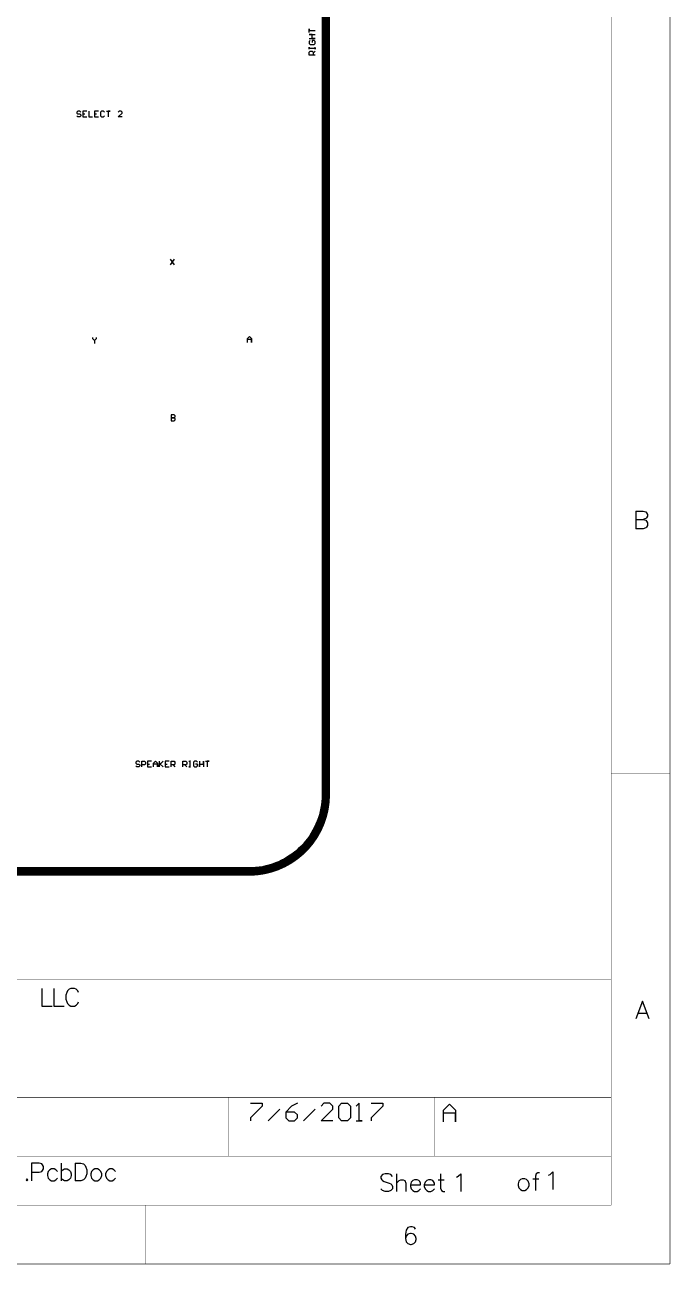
# Model space of a CAD drawing. Header units: millimetres. Extents: x 1.5 to 17.5, y 1 to 11.2.
# Drawn here: x 14.21 to 17.5, y 1 to 7.32 of the extents above; entities that cross this region are included whole.
import ezdxf

# ---------------------------------------------------------------- set-up
doc = ezdxf.new("R2010")
doc.units = ezdxf.units.MM
doc.header["$MEASUREMENT"] = 0
for name, color, linetype in [('InternalPlane1', 76, 'Continuous'), ('InternalPlane2', 16, 'Continuous'), ('Mechanical16', 56, 'Continuous'), ('Mechanical2', 216, 'Continuous'), ('Mechanical8', 56, 'Continuous')]:
    doc.layers.add(name, color=color, linetype=linetype)

msp = doc.modelspace()

# ---------------------------------------------------------------- linework, layer by layer
at = {"layer": 'InternalPlane1'}
for p, q in [((15.7256, 7.7244), (15.7256, 3.3937)), ((15.7241, 3.3592), (15.7221, 3.3421)), ((15.7253, 3.3764), (15.7241, 3.3592)), ((15.7257, 3.3929), (15.7253, 3.3764)), ((15.7256, 3.3937), (15.7257, 3.3929)), ((15.7114, 3.2914), (15.7063, 3.2749)), ((15.7157, 3.3081), (15.7114, 3.2914)), ((15.7193, 3.325), (15.7157, 3.3081)), ((15.7221, 3.3421), (15.7193, 3.325)), ((15.6865, 3.2271), (15.6784, 3.2119)), ((15.6938, 3.2428), (15.6865, 3.2271)), ((15.7004, 3.2587), (15.6938, 3.2428)), ((15.7063, 3.2749), (15.7004, 3.2587)), ((15.6502, 3.1685), (15.6395, 3.155)), ((15.6603, 3.1825), (15.6502, 3.1685)), ((15.6697, 3.197), (15.6603, 3.1825)), ((15.6784, 3.2119), (15.6697, 3.197)), ((15.5907, 3.1062), (15.5772, 3.0955)), ((15.6037, 3.1175), (15.5907, 3.1062)), ((15.6162, 3.1295), (15.6037, 3.1175)), ((15.6281, 3.1419), (15.6162, 3.1295)), ((15.6395, 3.155), (15.6281, 3.1419)), ((15.4542, 3.0343), (15.4375, 3.0299)), ((15.4707, 3.0394), (15.4542, 3.0343)), ((15.487, 3.0452), (15.4707, 3.0394)), ((15.5029, 3.0518), (15.487, 3.0452)), ((15.5185, 3.0592), (15.5029, 3.0518)), ((15.5338, 3.0672), (15.5185, 3.0592)), ((15.5487, 3.076), (15.5338, 3.0672)), ((15.5632, 3.0854), (15.5487, 3.076)), ((15.5772, 3.0955), (15.5632, 3.0854)), ((15.352, 3.0201), (6.4937, 3.0201)), ((15.3528, 3.02), (15.352, 3.0201)), ((15.3692, 3.0204), (15.3528, 3.02)), ((15.3864, 3.0216), (15.3692, 3.0204)), ((15.4036, 3.0236), (15.3864, 3.0216)), ((15.4206, 3.0264), (15.4036, 3.0236)), ((15.4375, 3.0299), (15.4206, 3.0264))]:
    msp.add_line(p, q, dxfattribs=at)
at = {"layer": 'InternalPlane1', "const_width": 0.04}
for points in [[(15.7457, 3.3937), (15.7457, 7.7244)], [(6.4937, 3), (15.352, 3)]]:
    msp.add_lwpolyline(points, dxfattribs=at)
msp.add_lwpolyline([(15.7457, 3.3937, -0.414214), (15.352, 3)], format="xyb", dxfattribs=at)
at = {"layer": 'InternalPlane1', "const_width": 0.02}
for points in [[(15.7357, 3.3937, 1), (15.7557, 3.3937, 1)], [(15.7357, 3.3937, 1), (15.7557, 3.3937, 1)], [(15.342, 3, 1), (15.362, 3, 1)], [(15.342, 3, 1), (15.362, 3, 1)]]:
    msp.add_lwpolyline(points, format="xyb", close=True, dxfattribs=at)
at = {"layer": 'InternalPlane2'}
for p, q in [((15.7256, 7.7244), (15.7256, 3.3937)), ((15.7241, 3.3592), (15.7221, 3.3421)), ((15.7253, 3.3764), (15.7241, 3.3592)), ((15.7257, 3.3929), (15.7253, 3.3764)), ((15.7256, 3.3937), (15.7257, 3.3929)), ((15.7114, 3.2914), (15.7063, 3.2749)), ((15.7157, 3.3081), (15.7114, 3.2914)), ((15.7193, 3.325), (15.7157, 3.3081)), ((15.7221, 3.3421), (15.7193, 3.325)), ((15.6865, 3.2271), (15.6784, 3.2119)), ((15.6938, 3.2428), (15.6865, 3.2271)), ((15.7004, 3.2587), (15.6938, 3.2428)), ((15.7063, 3.2749), (15.7004, 3.2587)), ((15.6502, 3.1685), (15.6395, 3.155)), ((15.6603, 3.1825), (15.6502, 3.1685)), ((15.6697, 3.197), (15.6603, 3.1825)), ((15.6784, 3.2119), (15.6697, 3.197)), ((15.5907, 3.1062), (15.5772, 3.0955)), ((15.6037, 3.1175), (15.5907, 3.1062)), ((15.6162, 3.1295), (15.6037, 3.1175)), ((15.6281, 3.1419), (15.6162, 3.1295)), ((15.6395, 3.155), (15.6281, 3.1419)), ((15.4542, 3.0343), (15.4375, 3.0299)), ((15.4707, 3.0394), (15.4542, 3.0343)), ((15.487, 3.0452), (15.4707, 3.0394)), ((15.5029, 3.0518), (15.487, 3.0452)), ((15.5185, 3.0592), (15.5029, 3.0518)), ((15.5338, 3.0672), (15.5185, 3.0592)), ((15.5487, 3.076), (15.5338, 3.0672)), ((15.5632, 3.0854), (15.5487, 3.076)), ((15.5772, 3.0955), (15.5632, 3.0854)), ((15.352, 3.0201), (6.4937, 3.0201)), ((15.3528, 3.02), (15.352, 3.0201)), ((15.3692, 3.0204), (15.3528, 3.02)), ((15.3864, 3.0216), (15.3692, 3.0204)), ((15.4036, 3.0236), (15.3864, 3.0216)), ((15.4206, 3.0264), (15.4036, 3.0236)), ((15.4375, 3.0299), (15.4206, 3.0264))]:
    msp.add_line(p, q, dxfattribs=at)
at = {"layer": 'InternalPlane2', "const_width": 0.04}
for points in [[(15.7457, 3.3937), (15.7457, 7.7244)], [(6.4937, 3), (15.352, 3)]]:
    msp.add_lwpolyline(points, dxfattribs=at)
msp.add_lwpolyline([(15.7457, 3.3937, -0.414214), (15.352, 3)], format="xyb", dxfattribs=at)
at = {"layer": 'InternalPlane2', "const_width": 0.02}
for points in [[(15.7357, 3.3937, 1), (15.7557, 3.3937, 1)], [(15.7357, 3.3937, 1), (15.7557, 3.3937, 1)], [(15.342, 3, 1), (15.362, 3, 1)], [(15.342, 3, 1), (15.362, 3, 1)]]:
    msp.add_lwpolyline(points, format="xyb", close=True, dxfattribs=at)
at = {"layer": 'Mechanical16'}
for p, q in [((17.325, 4.84), (17.325, 4.75)), ((17.325, 4.84), (17.3636, 4.84)), ((17.3636, 4.84), (17.3764, 4.8357)), ((17.3764, 4.8357), (17.3807, 4.8314)), ((17.3807, 4.8057), (17.3764, 4.8014)), ((17.3807, 4.8314), (17.385, 4.8228)), ((17.385, 4.8143), (17.3807, 4.8057)), ((17.385, 4.8228), (17.385, 4.8143)), ((17.325, 4.7971), (17.3636, 4.7971)), ((17.3636, 4.75), (17.325, 4.75)), ((17.3764, 4.8014), (17.3636, 4.7971)), ((17.3636, 4.7971), (17.3764, 4.7928)), ((17.3764, 4.7543), (17.3636, 4.75)), ((17.3764, 4.7928), (17.3807, 4.7886)), ((17.3807, 4.7586), (17.3764, 4.7543)), ((17.3807, 4.7886), (17.385, 4.78)), ((17.385, 4.7671), (17.3807, 4.7586)), ((17.385, 4.78), (17.385, 4.7671)), ((14.2963, 2.4056), (14.2963, 2.3156)), ((14.3576, 2.4056), (14.3576, 2.3156)), ((14.4445, 2.4056), (14.436, 2.4013)), ((14.4617, 2.4056), (14.4445, 2.4056)), ((14.4703, 2.4013), (14.4617, 2.4056)), ((14.4231, 2.3842), (14.4188, 2.3713)), ((14.4188, 2.3713), (14.4188, 2.3499)), ((14.4188, 2.3499), (14.4231, 2.3371)), ((14.4274, 2.3928), (14.4231, 2.3842)), ((14.436, 2.4013), (14.4274, 2.3928)), ((14.4788, 2.3928), (14.4703, 2.4013)), ((14.4831, 2.3842), (14.4788, 2.3928)), ((17.3593, 2.34), (17.325, 2.25)), ((17.3936, 2.25), (17.3593, 2.34)), ((14.2963, 2.3156), (14.3477, 2.3156)), ((14.3576, 2.3156), (14.409, 2.3156)), ((14.4231, 2.3371), (14.4274, 2.3285)), ((14.4274, 2.3285), (14.436, 2.3199)), ((14.436, 2.3199), (14.4445, 2.3156)), ((14.4445, 2.3156), (14.4617, 2.3156)), ((14.4617, 2.3156), (14.4703, 2.3199)), ((14.4703, 2.3199), (14.4788, 2.3285)), ((14.4788, 2.3285), (14.4831, 2.3371)), ((17.3379, 2.28), (17.3807, 2.28)), ((15.36, 1.82), (15.42, 1.82)), ((15.42, 1.805), (15.36, 1.745)), ((15.42, 1.82), (15.42, 1.805)), ((15.45, 1.73), (15.51, 1.79)), ((15.5699, 1.805), (15.5399, 1.775)), ((15.5399, 1.775), (15.5399, 1.745)), ((15.5849, 1.775), (15.5399, 1.775)), ((15.5999, 1.82), (15.5699, 1.805)), ((15.5999, 1.76), (15.5849, 1.775)), ((15.6299, 1.73), (15.6899, 1.79)), ((15.7349, 1.82), (15.7199, 1.805)), ((15.7199, 1.73), (15.7799, 1.79)), ((15.7649, 1.82), (15.7349, 1.82)), ((15.7799, 1.805), (15.7649, 1.82)), ((15.7799, 1.79), (15.7799, 1.805)), ((15.8099, 1.805), (15.8248, 1.82)), ((15.8099, 1.745), (15.8099, 1.805)), ((15.8248, 1.82), (15.8548, 1.82)), ((15.8548, 1.82), (15.8698, 1.805)), ((15.8698, 1.805), (15.8698, 1.745)), ((15.9148, 1.82), (15.8998, 1.805)), ((15.9148, 1.73), (15.9148, 1.82)), ((15.9748, 1.82), (16.0348, 1.82)), ((16.0348, 1.805), (15.9748, 1.745)), ((16.0348, 1.82), (16.0348, 1.805)), ((16.345, 1.785), (16.375, 1.815)), ((16.345, 1.725), (16.345, 1.785)), ((16.405, 1.77), (16.345, 1.77)), ((16.375, 1.815), (16.405, 1.785)), ((16.405, 1.785), (16.405, 1.725)), ((16.405, 1.725), (16.405, 1.77)), ((15.36, 1.745), (15.36, 1.73)), ((15.5399, 1.745), (15.5549, 1.73)), ((15.5549, 1.73), (15.5849, 1.73)), ((15.5849, 1.73), (15.5999, 1.745)), ((15.5999, 1.745), (15.5999, 1.76)), ((15.7799, 1.73), (15.7199, 1.73)), ((15.8248, 1.73), (15.8099, 1.745)), ((15.8548, 1.73), (15.8248, 1.73)), ((15.8698, 1.745), (15.8548, 1.73)), ((15.8998, 1.73), (15.9298, 1.73)), ((15.9298, 1.73), (15.9148, 1.73)), ((15.9748, 1.745), (15.9748, 1.73)), ((14.2824, 1.515), (14.2438, 1.515)), ((14.2438, 1.515), (14.2438, 1.425)), ((14.2438, 1.4678), (14.2824, 1.4678)), ((14.2952, 1.5107), (14.2824, 1.515)), ((14.2824, 1.4678), (14.2952, 1.4721)), ((14.2995, 1.5064), (14.2952, 1.5107)), ((14.2952, 1.4721), (14.2995, 1.4764)), ((14.3038, 1.4978), (14.2995, 1.5064)), ((14.2995, 1.4764), (14.3038, 1.485)), ((14.3038, 1.485), (14.3038, 1.4978)), ((14.3282, 1.4721), (14.3239, 1.4593)), ((14.3239, 1.4593), (14.3239, 1.4507)), ((14.3368, 1.4807), (14.3282, 1.4721)), ((14.3454, 1.485), (14.3368, 1.4807)), ((14.3582, 1.485), (14.3454, 1.485)), ((14.3668, 1.4807), (14.3582, 1.485)), ((14.3753, 1.4721), (14.3668, 1.4807)), ((14.3946, 1.515), (14.3946, 1.425)), ((14.3946, 1.4721), (14.4032, 1.4807)), ((14.4032, 1.4807), (14.4118, 1.485)), ((14.4118, 1.485), (14.4246, 1.485)), ((14.4246, 1.485), (14.4332, 1.4807)), ((14.4332, 1.4807), (14.4418, 1.4721)), ((14.4418, 1.4721), (14.446, 1.4593)), ((14.446, 1.4593), (14.446, 1.4507)), ((14.4653, 1.515), (14.4653, 1.425)), ((14.4653, 1.515), (14.4953, 1.515)), ((14.4953, 1.515), (14.5082, 1.5107)), ((14.5082, 1.5107), (14.5167, 1.5021)), ((14.5167, 1.5021), (14.521, 1.4936)), ((14.521, 1.4936), (14.5253, 1.4807)), ((14.5253, 1.4593), (14.521, 1.4464)), ((14.5253, 1.4807), (14.5253, 1.4593)), ((14.5497, 1.4721), (14.5455, 1.4593)), ((14.5455, 1.4593), (14.5455, 1.4507)), ((14.5583, 1.4807), (14.5497, 1.4721)), ((14.5669, 1.485), (14.5583, 1.4807)), ((14.5797, 1.485), (14.5669, 1.485)), ((14.5883, 1.4807), (14.5797, 1.485)), ((14.5969, 1.4721), (14.5883, 1.4807)), ((14.6012, 1.4593), (14.5969, 1.4721)), ((14.6012, 1.4507), (14.6012, 1.4593)), ((14.6251, 1.4721), (14.6209, 1.4593)), ((14.6209, 1.4593), (14.6209, 1.4507)), ((14.6337, 1.4807), (14.6251, 1.4721)), ((14.6423, 1.485), (14.6337, 1.4807)), ((14.6551, 1.485), (14.6423, 1.485)), ((14.6637, 1.4807), (14.6551, 1.485)), ((14.6723, 1.4721), (14.6637, 1.4807)), ((16.0336, 1.4557), (16.025, 1.4471)), ((16.0464, 1.46), (16.0336, 1.4557)), ((16.0636, 1.46), (16.0464, 1.46)), ((16.0764, 1.4557), (16.0636, 1.46)), ((16.085, 1.4471), (16.0764, 1.4557)), ((16.1051, 1.46), (16.1051, 1.37)), ((16.3301, 1.46), (16.3301, 1.3871)), ((16.42, 1.4472), (16.4328, 1.4601)), ((16.4328, 1.4601), (16.4328, 1.3701)), ((16.8176, 1.4607), (16.8133, 1.4478)), ((16.8261, 1.465), (16.8176, 1.4607)), ((16.8347, 1.465), (16.8261, 1.465)), ((16.8809, 1.4528), (16.8895, 1.457)), ((16.8895, 1.457), (16.9023, 1.4699)), ((16.9023, 1.4699), (16.9023, 1.3799)), ((14.2198, 1.4336), (14.2155, 1.4293)), ((14.2155, 1.4293), (14.2198, 1.425)), ((14.2241, 1.4293), (14.2198, 1.4336)), ((14.2198, 1.425), (14.2241, 1.4293)), ((14.3239, 1.4507), (14.3282, 1.4379)), ((14.3282, 1.4379), (14.3368, 1.4293)), ((14.3368, 1.4293), (14.3454, 1.425)), ((14.3454, 1.425), (14.3582, 1.425)), ((14.3582, 1.425), (14.3668, 1.4293)), ((14.3668, 1.4293), (14.3753, 1.4379)), ((14.4032, 1.4293), (14.3946, 1.4379)), ((14.4118, 1.425), (14.4032, 1.4293)), ((14.4246, 1.425), (14.4118, 1.425)), ((14.4332, 1.4293), (14.4246, 1.425)), ((14.4418, 1.4379), (14.4332, 1.4293)), ((14.446, 1.4507), (14.4418, 1.4379)), ((14.4953, 1.425), (14.4653, 1.425)), ((14.5082, 1.4293), (14.4953, 1.425)), ((14.5167, 1.4379), (14.5082, 1.4293)), ((14.521, 1.4464), (14.5167, 1.4379)), ((14.5455, 1.4507), (14.5497, 1.4379)), ((14.5497, 1.4379), (14.5583, 1.4293)), ((14.5583, 1.4293), (14.5669, 1.425)), ((14.5669, 1.425), (14.5797, 1.425)), ((14.5797, 1.425), (14.5883, 1.4293)), ((14.5883, 1.4293), (14.5969, 1.4379)), ((14.5969, 1.4379), (14.6012, 1.4507)), ((14.6209, 1.4507), (14.6251, 1.4379)), ((14.6251, 1.4379), (14.6337, 1.4293)), ((14.6337, 1.4293), (14.6423, 1.425)), ((14.6423, 1.425), (14.6551, 1.425)), ((14.6551, 1.425), (14.6637, 1.4293)), ((14.6637, 1.4293), (14.6723, 1.4379)), ((16.025, 1.4471), (16.025, 1.4386)), ((16.025, 1.4386), (16.0293, 1.43)), ((16.0293, 1.43), (16.0336, 1.4257)), ((16.0336, 1.4257), (16.0421, 1.4214)), ((16.0421, 1.4214), (16.0678, 1.4128)), ((16.0678, 1.4128), (16.0764, 1.4086)), ((16.0764, 1.4086), (16.0807, 1.4043)), ((16.0807, 1.4043), (16.085, 1.3957)), ((16.085, 1.3957), (16.085, 1.3829)), ((16.1051, 1.4128), (16.118, 1.4257)), ((16.118, 1.4257), (16.1265, 1.43)), ((16.1265, 1.43), (16.1394, 1.43)), ((16.1394, 1.43), (16.148, 1.4257)), ((16.148, 1.4257), (16.1523, 1.4128)), ((16.1523, 1.4128), (16.1523, 1.37)), ((16.1801, 1.4171), (16.1758, 1.4043)), ((16.1758, 1.4043), (16.2272, 1.4043)), ((16.1758, 1.4043), (16.1758, 1.3957)), ((16.1758, 1.3957), (16.1801, 1.3829)), ((16.1887, 1.4257), (16.1801, 1.4171)), ((16.1972, 1.43), (16.1887, 1.4257)), ((16.2101, 1.43), (16.1972, 1.43)), ((16.2187, 1.4257), (16.2101, 1.43)), ((16.223, 1.4214), (16.2187, 1.4257)), ((16.2272, 1.4128), (16.223, 1.4214)), ((16.2272, 1.4043), (16.2272, 1.4128)), ((16.2508, 1.4171), (16.2465, 1.4043)), ((16.2465, 1.4043), (16.2979, 1.4043)), ((16.2465, 1.4043), (16.2465, 1.3957)), ((16.2465, 1.3957), (16.2508, 1.3829)), ((16.2594, 1.4257), (16.2508, 1.4171)), ((16.2679, 1.43), (16.2594, 1.4257)), ((16.2808, 1.43), (16.2679, 1.43)), ((16.2894, 1.4257), (16.2808, 1.43)), ((16.2937, 1.4214), (16.2894, 1.4257)), ((16.2979, 1.4128), (16.2937, 1.4214)), ((16.2979, 1.4043), (16.2979, 1.4128)), ((16.3172, 1.43), (16.3472, 1.43)), ((16.4114, 1.4429), (16.42, 1.4472)), ((16.7293, 1.4221), (16.725, 1.4093)), ((16.725, 1.4093), (16.725, 1.4007)), ((16.725, 1.4007), (16.7293, 1.3879)), ((16.7379, 1.4307), (16.7293, 1.4221)), ((16.7464, 1.435), (16.7379, 1.4307)), ((16.7593, 1.435), (16.7464, 1.435)), ((16.7678, 1.4307), (16.7593, 1.435)), ((16.7764, 1.4221), (16.7678, 1.4307)), ((16.7807, 1.4093), (16.7764, 1.4221)), ((16.7764, 1.3879), (16.7807, 1.4007)), ((16.7807, 1.4007), (16.7807, 1.4093)), ((16.8004, 1.435), (16.8304, 1.435)), ((16.8133, 1.4478), (16.8133, 1.375)), ((16.0336, 1.3743), (16.025, 1.3829)), ((16.0464, 1.37), (16.0336, 1.3743)), ((16.0636, 1.37), (16.0464, 1.37)), ((16.0764, 1.3743), (16.0636, 1.37)), ((16.085, 1.3829), (16.0764, 1.3743)), ((16.1801, 1.3829), (16.1887, 1.3743)), ((16.1887, 1.3743), (16.1972, 1.37)), ((16.1972, 1.37), (16.2101, 1.37)), ((16.2101, 1.37), (16.2187, 1.3743)), ((16.2187, 1.3743), (16.2272, 1.3829)), ((16.2508, 1.3829), (16.2594, 1.3743)), ((16.2594, 1.3743), (16.2679, 1.37)), ((16.2679, 1.37), (16.2808, 1.37)), ((16.2808, 1.37), (16.2894, 1.3743)), ((16.2894, 1.3743), (16.2979, 1.3829)), ((16.3301, 1.3871), (16.3344, 1.3743)), ((16.3344, 1.3743), (16.3429, 1.37)), ((16.3429, 1.37), (16.3515, 1.37)), ((16.7293, 1.3879), (16.7379, 1.3793)), ((16.7379, 1.3793), (16.7464, 1.375)), ((16.7464, 1.375), (16.7593, 1.375)), ((16.7593, 1.375), (16.7678, 1.3793)), ((16.7678, 1.3793), (16.7764, 1.3879)), ((16.1543, 1.1728), (16.15, 1.1514)), ((16.15, 1.1514), (16.15, 1.13)), ((16.1543, 1.1428), (16.15, 1.13)), ((16.1629, 1.1857), (16.1543, 1.1728)), ((16.1629, 1.1514), (16.1543, 1.1428)), ((16.1757, 1.19), (16.1629, 1.1857)), ((16.1757, 1.1557), (16.1629, 1.1514)), ((16.1843, 1.19), (16.1757, 1.19)), ((16.18, 1.1557), (16.1757, 1.1557)), ((16.1928, 1.1514), (16.18, 1.1557)), ((16.1971, 1.1857), (16.1843, 1.19)), ((16.2014, 1.1428), (16.1928, 1.1514)), ((16.2014, 1.1771), (16.1971, 1.1857)), ((16.2057, 1.13), (16.2014, 1.1428)), ((16.15, 1.13), (16.1543, 1.1129)), ((16.1543, 1.1129), (16.1629, 1.1043)), ((16.1629, 1.1043), (16.1757, 1.1)), ((16.1757, 1.1), (16.18, 1.1)), ((16.18, 1.1), (16.1928, 1.1043)), ((16.1928, 1.1043), (16.2014, 1.1129)), ((16.2014, 1.1129), (16.2057, 1.1257)), ((16.2057, 1.1257), (16.2057, 1.13))]:
    msp.add_line(p, q, dxfattribs=at)
at = {"layer": 'Mechanical16', "const_width": 0.002}
for points in [[(17.5, 1), (17.5, 11)], [(17.2, 1.3), (17.2, 10.7)], [(17.2, 3.5), (17.5, 3.5)], [(13.25, 2.45), (17.2, 2.45)], [(12.35, 1.85), (17.2, 1.85)], [(15.25, 1.55), (15.25, 1.85)], [(16.3, 1.55), (16.3, 1.85)], [(12.35, 1.55), (17.2, 1.55)], [(1.8, 1.3), (17.2, 1.3)], [(14.825, 1), (14.825, 1.3)], [(1.5, 1), (17.5, 1)]]:
    msp.add_lwpolyline(points, dxfattribs=at)
at = {"layer": 'Mechanical16', "const_width": 0.001}
for points in [[(17.1995, 3.5, 1), (17.2005, 3.5, 1)], [(17.4995, 3.5, 1), (17.5005, 3.5, 1)], [(17.1995, 2.45, 1), (17.2005, 2.45, 1)], [(15.2495, 1.85, 1), (15.2505, 1.85, 1)], [(16.2995, 1.85, 1), (16.3005, 1.85, 1)], [(17.1995, 1.85, 1), (17.2005, 1.85, 1)], [(15.2495, 1.55, 1), (15.2505, 1.55, 1)], [(16.2995, 1.55, 1), (16.3005, 1.55, 1)], [(17.1995, 1.55, 1), (17.2005, 1.55, 1)], [(14.8245, 1.3, 1), (14.8255, 1.3, 1)], [(17.1995, 1.3, 1), (17.2005, 1.3, 1)], [(17.1995, 1.3, 1), (17.2005, 1.3, 1)], [(14.8245, 1, 1), (14.8255, 1, 1)], [(17.4995, 1, 1), (17.5005, 1, 1)], [(17.4995, 1, 1), (17.5005, 1, 1)]]:
    msp.add_lwpolyline(points, format="xyb", close=True, dxfattribs=at)
at = {"layer": 'Mechanical2', "const_width": 0.01}
for points in [[(15.7457, 3.3937), (15.7457, 7.7244)], [(6.4937, 3), (15.352, 3)]]:
    msp.add_lwpolyline(points, dxfattribs=at)
msp.add_lwpolyline([(15.7457, 3.3937, -0.414214), (15.352, 3)], format="xyb", dxfattribs=at)
at = {"layer": 'Mechanical2', "const_width": 0.005}
for points in [[(15.7432, 3.3937, 1), (15.7482, 3.3937, 1)], [(15.7432, 3.3937, 1), (15.7482, 3.3937, 1)], [(15.3495, 3, 1), (15.3545, 3, 1)], [(15.3495, 3, 1), (15.3545, 3, 1)]]:
    msp.add_lwpolyline(points, format="xyb", close=True, dxfattribs=at)
at = {"layer": 'Mechanical8'}
for p, q in [((15.66, 7.28), (15.66, 7.3)), ((15.66, 7.3), (15.66, 7.29)), ((15.66, 7.29), (15.69, 7.29)), ((15.675, 7.27), (15.66, 7.27)), ((15.66, 7.27), (15.69, 7.27)), ((15.675, 7.25), (15.675, 7.27)), ((15.66, 7.25), (15.69, 7.25)), ((15.665, 7.24), (15.66, 7.235)), ((15.66, 7.235), (15.66, 7.225)), ((15.66, 7.225), (15.665, 7.22)), ((15.665, 7.22), (15.685, 7.22)), ((15.69, 7.25), (15.675, 7.25)), ((15.685, 7.24), (15.675, 7.24)), ((15.675, 7.24), (15.675, 7.23)), ((15.69, 7.235), (15.685, 7.24)), ((15.685, 7.22), (15.69, 7.225)), ((15.69, 7.225), (15.69, 7.235)), ((15.66, 7.195), (15.66, 7.205)), ((15.66, 7.205), (15.66, 7.2)), ((15.66, 7.2), (15.69, 7.2)), ((15.66, 7.18), (15.665, 7.185)), ((15.66, 7.165), (15.66, 7.18)), ((15.69, 7.165), (15.66, 7.165)), ((15.665, 7.185), (15.675, 7.185)), ((15.675, 7.185), (15.68, 7.18)), ((15.68, 7.175), (15.69, 7.185)), ((15.68, 7.18), (15.68, 7.165)), ((15.69, 7.195), (15.69, 7.205)), ((15.69, 7.2), (15.69, 7.195)), ((14.48, 6.88), (14.475, 6.875)), ((14.475, 6.875), (14.475, 6.87)), ((14.475, 6.87), (14.48, 6.865)), ((14.48, 6.85), (14.475, 6.855)), ((14.49, 6.88), (14.48, 6.88)), ((14.48, 6.865), (14.49, 6.865)), ((14.49, 6.85), (14.48, 6.85)), ((14.495, 6.875), (14.49, 6.88)), ((14.49, 6.865), (14.495, 6.86)), ((14.495, 6.855), (14.49, 6.85)), ((14.495, 6.86), (14.495, 6.855)), ((14.525, 6.88), (14.505, 6.88)), ((14.505, 6.88), (14.505, 6.85)), ((14.505, 6.865), (14.515, 6.865)), ((14.505, 6.85), (14.525, 6.85)), ((14.535, 6.88), (14.535, 6.85)), ((14.535, 6.85), (14.555, 6.85)), ((14.585, 6.88), (14.565, 6.88)), ((14.565, 6.88), (14.565, 6.85)), ((14.565, 6.865), (14.575, 6.865)), ((14.565, 6.85), (14.585, 6.85)), ((14.6, 6.88), (14.595, 6.875)), ((14.595, 6.875), (14.595, 6.855)), ((14.595, 6.855), (14.6, 6.85)), ((14.61, 6.88), (14.6, 6.88)), ((14.6, 6.85), (14.61, 6.85)), ((14.615, 6.875), (14.61, 6.88)), ((14.61, 6.85), (14.615, 6.855)), ((14.625, 6.88), (14.6449, 6.88)), ((14.6449, 6.88), (14.6349, 6.88)), ((14.6349, 6.88), (14.6349, 6.85)), ((14.6899, 6.88), (14.6849, 6.875)), ((14.6849, 6.85), (14.7049, 6.87)), ((14.7049, 6.85), (14.6849, 6.85)), ((14.6999, 6.88), (14.6899, 6.88)), ((14.7049, 6.875), (14.6999, 6.88)), ((14.7049, 6.87), (14.7049, 6.875)), ((14.95, 6.125), (14.97, 6.095)), ((14.97, 6.125), (14.95, 6.095)), ((14.555, 5.725), (14.555, 5.72)), ((14.555, 5.72), (14.565, 5.71)), ((14.565, 5.71), (14.575, 5.72)), ((14.565, 5.71), (14.565, 5.695)), ((14.575, 5.72), (14.575, 5.725)), ((15.345, 5.72), (15.355, 5.73)), ((15.345, 5.7), (15.345, 5.72)), ((15.365, 5.715), (15.345, 5.715)), ((15.355, 5.73), (15.365, 5.72)), ((15.365, 5.72), (15.365, 5.7)), ((15.365, 5.7), (15.365, 5.715)), ((14.955, 5.33), (14.955, 5.3)), ((14.97, 5.33), (14.955, 5.33)), ((14.97, 5.315), (14.955, 5.315)), ((14.955, 5.315), (14.97, 5.315)), ((14.975, 5.325), (14.97, 5.33)), ((14.97, 5.315), (14.975, 5.32)), ((14.975, 5.31), (14.97, 5.315)), ((14.975, 5.32), (14.975, 5.325)), ((14.975, 5.305), (14.975, 5.31)), ((14.955, 5.3), (14.97, 5.3)), ((14.97, 5.3), (14.975, 5.305)), ((14.78, 3.565), (14.775, 3.56)), ((14.775, 3.56), (14.775, 3.555)), ((14.775, 3.555), (14.78, 3.55)), ((14.78, 3.535), (14.775, 3.54)), ((14.79, 3.565), (14.78, 3.565)), ((14.78, 3.55), (14.79, 3.55)), ((14.795, 3.56), (14.79, 3.565)), ((14.79, 3.55), (14.795, 3.545)), ((14.795, 3.54), (14.79, 3.535)), ((14.795, 3.545), (14.795, 3.54)), ((14.805, 3.535), (14.805, 3.565)), ((14.805, 3.565), (14.82, 3.565)), ((14.82, 3.545), (14.805, 3.545)), ((14.82, 3.565), (14.825, 3.56)), ((14.825, 3.55), (14.82, 3.545)), ((14.825, 3.56), (14.825, 3.55)), ((14.855, 3.565), (14.835, 3.565)), ((14.835, 3.565), (14.835, 3.535)), ((14.835, 3.55), (14.845, 3.55)), ((14.865, 3.555), (14.875, 3.565)), ((14.865, 3.535), (14.865, 3.555)), ((14.885, 3.55), (14.865, 3.55)), ((14.875, 3.565), (14.885, 3.555)), ((14.885, 3.555), (14.885, 3.535)), ((14.885, 3.535), (14.885, 3.55)), ((14.895, 3.565), (14.895, 3.535)), ((14.895, 3.545), (14.915, 3.565)), ((14.895, 3.535), (14.895, 3.545)), ((14.915, 3.565), (14.9, 3.55)), ((14.9, 3.55), (14.915, 3.535)), ((14.9449, 3.565), (14.925, 3.565)), ((14.925, 3.565), (14.925, 3.535)), ((14.925, 3.55), (14.9349, 3.55)), ((14.9549, 3.535), (14.9549, 3.565)), ((14.9549, 3.565), (14.9699, 3.565)), ((14.9699, 3.545), (14.9549, 3.545)), ((14.9649, 3.545), (14.9749, 3.535)), ((14.9699, 3.565), (14.9749, 3.56)), ((14.9749, 3.55), (14.9699, 3.545)), ((14.9749, 3.56), (14.9749, 3.55)), ((15.0149, 3.535), (15.0149, 3.565)), ((15.0149, 3.565), (15.0299, 3.565)), ((15.0299, 3.545), (15.0149, 3.545)), ((15.0249, 3.545), (15.0349, 3.535)), ((15.0299, 3.565), (15.0349, 3.56)), ((15.0349, 3.55), (15.0299, 3.545)), ((15.0349, 3.56), (15.0349, 3.55)), ((15.0449, 3.565), (15.0549, 3.565)), ((15.0549, 3.565), (15.0499, 3.565)), ((15.0499, 3.565), (15.0499, 3.535)), ((15.0749, 3.565), (15.0699, 3.56)), ((15.0699, 3.56), (15.0699, 3.54)), ((15.0699, 3.54), (15.0749, 3.535)), ((15.0849, 3.565), (15.0749, 3.565)), ((15.0899, 3.55), (15.0799, 3.55)), ((15.0899, 3.56), (15.0849, 3.565)), ((15.0849, 3.535), (15.0899, 3.54)), ((15.0899, 3.54), (15.0899, 3.55)), ((15.0999, 3.565), (15.0999, 3.535)), ((15.0999, 3.535), (15.0999, 3.55)), ((15.0999, 3.55), (15.1199, 3.55)), ((15.1199, 3.55), (15.1199, 3.565)), ((15.1199, 3.565), (15.1199, 3.535)), ((15.1299, 3.565), (15.1499, 3.565)), ((15.1499, 3.565), (15.1399, 3.565)), ((15.1399, 3.565), (15.1399, 3.535)), ((14.79, 3.535), (14.78, 3.535)), ((14.835, 3.535), (14.855, 3.535)), ((14.925, 3.535), (14.9449, 3.535)), ((15.0499, 3.535), (15.0449, 3.535)), ((15.0449, 3.535), (15.0549, 3.535)), ((15.0749, 3.535), (15.0849, 3.535))]:
    msp.add_line(p, q, dxfattribs=at)

doc.saveas('drawing.dxf')
